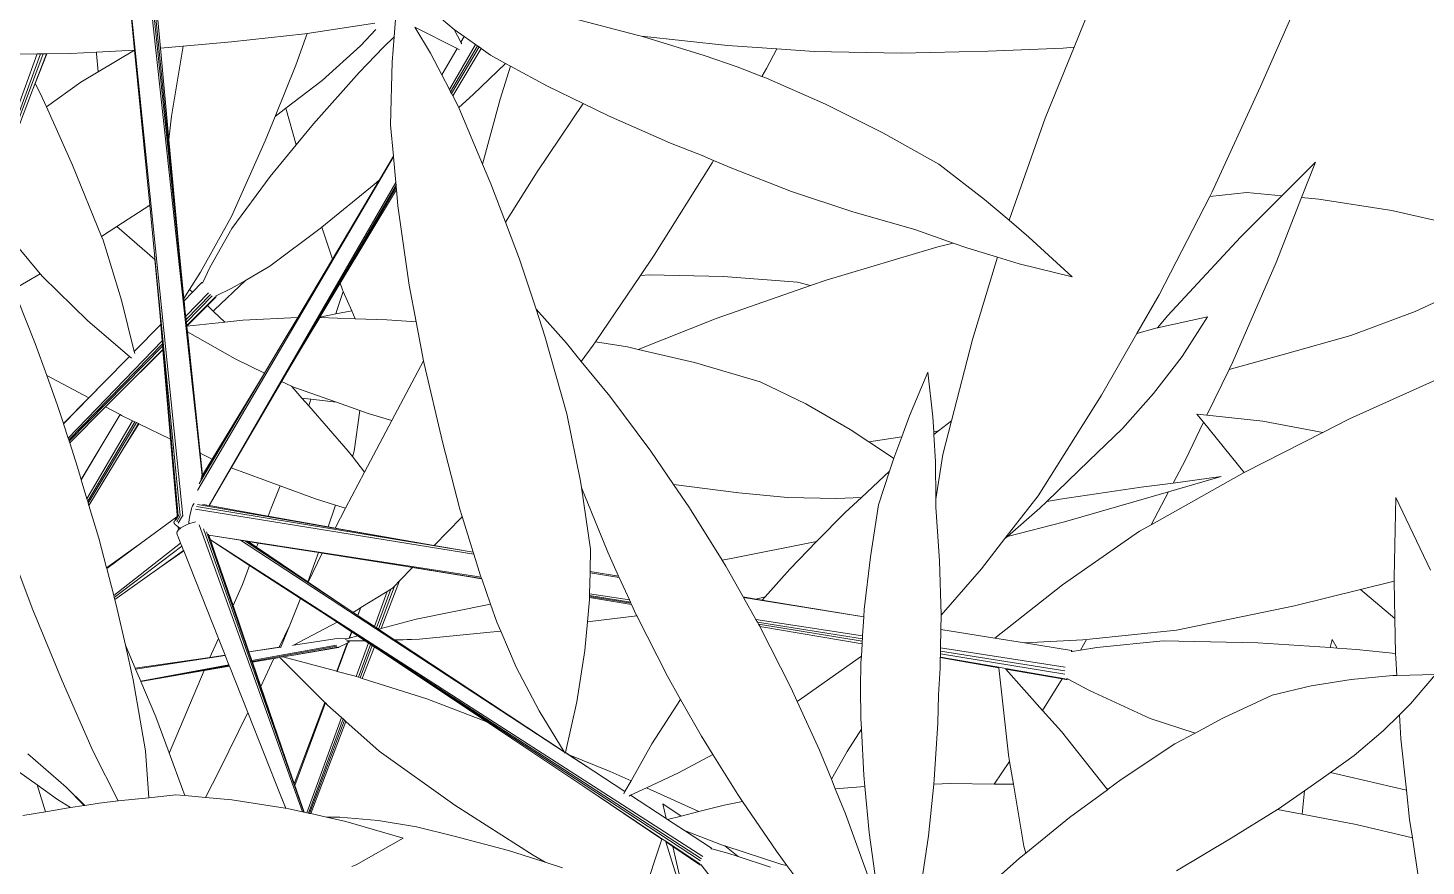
# Model space of a CAD drawing. Header units: millimetres. Extents: x 8 to 218431, y 13 to 56484.
# Drawn here: x 41507.2 to 41742.3, y 12185.1 to 12326.1 of the extents above; entities that cross this region are included whole.
import ezdxf

# ---------------------------------------------------------------- set-up
doc = ezdxf.new("R2010")
doc.units = ezdxf.units.MM
doc.header["$MEASUREMENT"] = 0
doc.layers.add('Edges', color=7, linetype='Continuous', lineweight=18)

# ---------------------------------------------------------------- blocks, each defined once
blk = doc.blocks.new('BAMBOOPLAN')
at = {"layer": 'Edges'}
for p, q in [((1.7163, 7.7215), (1.7002, 7.5281)), ((1.2511, 7.5668), (1.246, 7.4712)), ((1.7002, 7.5281), (1.673, 7.2507)), ((1.2219, 7.4604), (1.0538, 7.3949)), ((1.246, 7.4712), (1.2219, 7.4604)), ((1.246, 7.4712), (1.2361, 7.2869)), ((1.0538, 7.3949), (0.8579, 7.3219)), ((1.8847, 7.3993), (1.8346, 7.2965)), ((1.8847, 7.3993), (1.8808, 7.308)), ((2.2752, 7.3685), (2.0958, 7.3488)), ((2.0958, 7.3488), (1.9214, 7.318)), ((0.8579, 7.3219), (0.659, 7.2578)), ((1.8346, 7.2965), (1.7525, 7.2762)), ((1.8346, 7.2965), (1.773, 7.1699)), ((1.8808, 7.308), (1.8738, 7.14)), ((1.9214, 7.318), (1.8808, 7.308)), ((1.2361, 7.2869), (1.234, 7.0268)), ((1.7525, 7.2762), (1.6711, 7.238)), ((0.572, 7.2341), (0.4576, 7.2029)), ((0.572, 7.2341), (0.5638, 7.1814)), ((0.659, 7.2578), (0.572, 7.2341)), ((1.6711, 7.238), (1.6332, 6.9749)), ((1.673, 7.2507), (1.6711, 7.238)), ((2.348, 7.2529), (2.2283, 7.1381)), ((0.4576, 7.2029), (0.2543, 7.1565)), ((0.4116, 7.1623), (0.2543, 7.1565)), ((0.496, 7.1621), (0.4116, 7.1623)), ((0.5596, 7.1596), (0.496, 7.1621)), ((0.5638, 7.1814), (0.5596, 7.1596)), ((0.5714, 7.1592), (0.5596, 7.1596)), ((0.7256, 7.1468), (0.5714, 7.1592)), ((1.773, 7.1699), (1.6694, 6.9346)), ((0.2471, 7.1562), (0.0832, 7.1435)), ((0.2543, 7.1565), (0.2471, 7.1562)), ((0.8784, 7.1264), (0.7256, 7.1468)), ((1.0301, 7.0994), (0.8784, 7.1264)), ((1.8738, 7.14), (1.8531, 6.8803)), ((2.2283, 7.1381), (2.1006, 7.0332)), ((1.1619, 7.0548), (1.0301, 7.0994)), ((-1.0366, 7.0559), (-0.4112, 5.707)), ((-0.399, 5.8145), (-0.9848, 7.0548)), ((-0.5657, 6.1723), (-0.9779, 7.0547)), ((-0.6276, 6.3066), (-0.9726, 7.0546)), ((-0.1765, 7.0255), (-0.2138, 7.0391)), ((-0.1762, 7.0255), (-0.1765, 7.0255)), ((-0.1762, 7.0255), (-0.1513, 7.002)), ((-0.1482, 7.0172), (-0.1762, 7.0255)), ((1.234, 7.0268), (1.1619, 7.0548)), ((1.2924, 7.0041), (1.234, 7.0268)), ((2.1006, 7.0332), (1.9651, 6.9382)), ((2.3688, 7.0364), (2.1632, 6.8421)), ((-0.9393, 6.9956), (-0.8292, 6.7521)), ((-0.3069, 6.9618), (-0.3171, 7.0017)), ((-0.2118, 6.9528), (-0.2674, 6.9997)), ((-0.2674, 6.9997), (-0.1549, 6.9841)), ((-0.1482, 7.0172), (-0.1513, 7.002)), ((-0.1513, 7.002), (-0.1478, 6.9987)), ((-0.1162, 7.0079), (-0.1482, 7.0172)), ((-0.1401, 6.8849), (-0.1162, 7.0079)), ((-0.1357, 6.8807), (-0.1108, 7.0063)), ((-0.1322, 6.8774), (-0.1062, 7.0049)), ((-0.1003, 7.0032), (-0.1247, 6.8874)), ((-0.0998, 7.003), (-0.1247, 6.8874)), ((-0.1108, 7.0063), (-0.1162, 7.0079)), ((-0.1062, 7.0049), (-0.1108, 7.0063)), ((-0.1003, 7.0032), (-0.1062, 7.0049)), ((-0.0998, 7.003), (-0.1003, 7.0032)), ((-0.0734, 6.9953), (-0.0998, 7.003)), ((-0.0331, 6.9885), (-0.0734, 6.9953)), ((1.4214, 6.9476), (1.2924, 7.0041)), ((-0.9957, 6.9656), (-0.8867, 6.7278)), ((-0.3615, 6.9778), (-0.5073, 6.9012)), ((-0.3542, 6.964), (-0.3767, 6.9146)), ((-0.3069, 6.9618), (-0.3232, 6.9296)), ((-0.2916, 6.9021), (-0.3069, 6.9618)), ((-0.1549, 6.9841), (-0.1693, 6.9126)), ((-0.1549, 6.9841), (-0.1482, 6.9832)), ((-0.0331, 6.9885), (-0.0819, 6.8923)), ((-0.0199, 6.9863), (-0.0331, 6.9885)), ((-0.0199, 6.9863), (-0.0175, 6.9031)), ((0.0799, 6.9696), (-0.0199, 6.9863)), ((0.1752, 6.958), (0.0799, 6.9696)), ((0.1752, 6.958), (0.1235, 6.767)), ((0.2416, 6.95), (0.1752, 6.958)), ((1.6332, 6.9749), (1.6131, 6.87)), ((1.7608, 6.9627), (1.6553, 6.8989)), ((1.7608, 6.9627), (1.7337, 6.8532)), ((-0.3232, 6.9296), (-0.3587, 6.853)), ((-0.1693, 6.9126), (-0.2118, 6.9528)), ((0.4043, 6.9368), (0.2416, 6.95)), ((0.4859, 6.9335), (0.4043, 6.9368)), ((0.5142, 6.9241), (0.4551, 6.6689)), ((0.5155, 6.9311), (0.4859, 6.9335)), ((0.5155, 6.9311), (0.5142, 6.9241)), ((0.563, 6.9273), (0.5155, 6.9311)), ((0.7175, 6.9213), (0.563, 6.9273)), ((0.8726, 6.9236), (0.7175, 6.9213)), ((1.0271, 6.9322), (0.8726, 6.9236)), ((1.1246, 6.9311), (1.0271, 6.9322)), ((1.1246, 6.9311), (1.0929, 6.9105)), ((1.1599, 6.9307), (1.1246, 6.9311)), ((1.2366, 6.9337), (1.1599, 6.9307)), ((1.2914, 6.9358), (1.2366, 6.9337)), ((1.2366, 6.9337), (1.2444, 6.7269)), ((1.4214, 6.9476), (1.2914, 6.9358)), ((1.6694, 6.9346), (1.6553, 6.8989)), ((1.9651, 6.9382), (1.8507, 6.8601)), ((-0.5124, 6.8985), (-0.6729, 6.8228)), ((-0.5073, 6.9012), (-0.5124, 6.8985)), ((-0.5073, 6.9012), (-0.508, 6.8201)), ((-0.3767, 6.9146), (-0.4367, 6.806)), ((-0.2458, 6.7584), (-0.2916, 6.9021)), ((-0.1401, 6.8849), (-0.1693, 6.9126)), ((-0.0819, 6.8923), (-0.1048, 6.8515)), ((-0.0175, 6.9031), (-0.006, 6.7412)), ((1.0929, 6.9105), (0.8652, 6.7472)), ((1.6518, 6.8968), (1.6131, 6.87)), ((1.6553, 6.8989), (1.6518, 6.8968)), ((-0.1357, 6.8807), (-0.1401, 6.8849)), ((-0.1322, 6.8774), (-0.1357, 6.8807)), ((-0.1277, 6.8732), (-0.1322, 6.8774)), ((-0.1247, 6.8874), (-0.1277, 6.8732)), ((-0.1048, 6.8515), (-0.1277, 6.8732)), ((1.6131, 6.87), (1.581, 6.7015)), ((1.8507, 6.8601), (1.8365, 6.739)), ((1.8531, 6.8803), (1.8507, 6.8601)), ((-0.6729, 6.8228), (-0.7793, 6.7747)), ((-0.3587, 6.853), (-0.4219, 6.7009)), ((-0.1026, 6.8494), (-0.1048, 6.8515)), ((-0.006, 6.7412), (-0.1026, 6.8494)), ((1.7337, 6.8532), (1.6983, 6.7464)), ((2.1632, 6.8421), (2.1134, 6.7906)), ((-0.508, 6.8201), (-0.515, 6.6871)), ((-0.4367, 6.806), (-0.4968, 6.7145)), ((2.1134, 6.7906), (1.9669, 6.6389)), ((1.9684, 6.7691), (2.1134, 6.7906)), ((-0.7793, 6.7747), (-0.8292, 6.7521)), ((-0.7793, 6.7747), (-0.7506, 6.6069)), ((-0.215, 6.6898), (-0.2458, 6.7584)), ((0.1235, 6.767), (0.0912, 6.6275)), ((1.8365, 6.739), (1.9684, 6.7691)), ((-0.8867, 6.7278), (-0.9714, 6.6935)), ((-0.8866, 6.7277), (-0.952, 6.6502)), ((-0.8867, 6.7278), (-0.8866, 6.7277)), ((-0.8866, 6.7277), (-0.7305, 6.3875)), ((-0.8292, 6.7521), (-0.7383, 6.5512)), ((0.028, 6.7031), (-0.006, 6.7412)), ((0.8018, 6.7205), (0.6293, 6.6751)), ((0.8339, 6.7225), (0.6453, 6.5738)), ((0.8339, 6.7225), (0.8018, 6.7205)), ((0.8652, 6.7472), (0.8339, 6.7225)), ((1.2444, 6.7269), (1.2603, 6.5258)), ((1.6983, 6.7464), (1.6549, 6.6427)), ((1.8128, 6.7336), (1.8365, 6.739)), ((1.8128, 6.7336), (1.8343, 6.7202)), ((-0.9714, 6.6935), (-1.0295, 6.6699)), ((-0.9714, 6.6935), (-0.9698, 6.6896)), ((-0.9698, 6.6896), (-0.952, 6.6502)), ((-0.515, 6.6871), (-0.5183, 6.6239)), ((-0.5048, 6.7023), (-0.515, 6.6871)), ((-0.4968, 6.7145), (-0.5048, 6.7023)), ((-0.4968, 6.7145), (-0.4446, 6.6394)), ((-0.4219, 6.7009), (-0.4446, 6.6394)), ((-0.2144, 6.6885), (-0.3978, 5.7777)), ((-0.215, 6.6898), (-0.2284, 6.6248)), ((-0.2144, 6.6885), (-0.215, 6.6898)), ((-0.1891, 6.6321), (-0.2144, 6.6885)), ((0.0912, 6.6275), (0.028, 6.7031)), ((1.581, 6.7015), (1.5159, 6.4235)), ((1.8343, 6.7202), (1.8226, 6.6207)), ((1.8343, 6.7202), (1.9662, 6.6382)), ((2.3297, 6.7003), (2.4659, 6.5618)), ((2.3297, 6.7003), (2.3888, 6.5165)), ((-1.0295, 6.6699), (-1.083, 6.6506)), ((0.4551, 6.6689), (0.4398, 6.6124)), ((0.6293, 6.6751), (0.4598, 6.6208)), ((-1.1046, 6.6429), (-1.1498, 6.6266)), ((-1.1113, 6.2227), (-1.1046, 6.6429)), ((-1.106, 6.2177), (-1.0973, 6.6455)), ((-1.0973, 6.6455), (-1.1046, 6.6429)), ((-1.1022, 6.2141), (-1.0913, 6.6477)), ((-1.0913, 6.6477), (-1.0973, 6.6455)), ((-1.0834, 6.6505), (-1.0913, 6.6477)), ((-1.0834, 6.6505), (-1.0865, 6.5566)), ((-1.083, 6.6506), (-1.0858, 6.5743)), ((-1.083, 6.6506), (-1.0834, 6.6505)), ((-0.952, 6.6502), (-0.9835, 6.6129)), ((-0.5183, 6.6239), (-0.5357, 6.4253)), ((-0.4446, 6.6394), (-0.4788, 6.5467)), ((-0.3599, 5.7511), (-0.1891, 6.6321)), ((-0.2984, 6.0601), (-0.1862, 6.6258)), ((-0.2763, 6.1688), (-0.1842, 6.6214)), ((-0.2284, 6.6248), (-0.273, 6.4078)), ((-0.2284, 6.6248), (-0.2368, 6.6098)), ((-0.1862, 6.6258), (-0.1891, 6.6321)), ((-0.1842, 6.6214), (-0.1862, 6.6258)), ((-0.1819, 6.6162), (-0.1842, 6.6214)), ((0.1524, 6.5542), (0.0912, 6.6275)), ((0.4598, 6.6208), (0.4398, 6.6124)), ((1.6549, 6.6427), (1.6036, 6.5423)), ((1.9662, 6.6382), (1.7956, 6.4463)), ((1.8226, 6.6207), (1.813, 6.5584)), ((1.9669, 6.6389), (1.9662, 6.6382)), ((-0.9835, 6.6129), (-1.0423, 6.5297)), ((-0.7506, 6.6069), (-0.7383, 6.5512)), ((-0.2368, 6.6098), (-0.3216, 6.472)), ((-0.1819, 6.6162), (-0.2361, 6.3592)), ((-0.1657, 6.5801), (-0.1819, 6.6162)), ((0.4398, 6.6124), (0.3894, 6.4263)), ((1.1689, 6.6178), (1.1611, 6.5042)), ((1.1689, 6.6178), (1.2148, 6.5205)), ((1.9166, 6.6106), (1.8093, 6.5348)), ((1.9166, 6.6106), (1.813, 6.5584)), ((-1.0865, 6.5566), (-1.0964, 6.2496)), ((-1.0858, 6.5743), (-1.0865, 6.5566)), ((-1.0858, 6.5743), (-1.0668, 6.5558)), ((-1.0668, 6.5558), (-1.0423, 6.5297)), ((-0.0781, 6.4091), (-0.1657, 6.5801)), ((0.229, 6.4538), (0.1524, 6.5542)), ((0.6453, 6.5738), (0.4925, 6.4426)), ((1.813, 6.5584), (1.7433, 6.5234)), ((-1.0423, 6.5297), (-0.9369, 6.4173)), ((-0.7383, 6.5512), (-0.6276, 6.3066)), ((-0.4788, 6.5467), (-0.5253, 6.3985)), ((1.2148, 6.5205), (1.2285, 6.4872)), ((1.2603, 6.5258), (1.2387, 6.4926)), ((1.2603, 6.5258), (1.267, 6.4423)), ((1.6036, 6.5423), (1.5401, 6.4173)), ((1.7433, 6.5234), (1.569, 6.4328)), ((1.5967, 6.3849), (1.8093, 6.5348)), ((1.8093, 6.5348), (1.7956, 6.4463)), ((1.1611, 6.5042), (1.1598, 6.4508)), ((1.2387, 6.4926), (1.2285, 6.4872)), ((1.2285, 6.4872), (1.2311, 6.4809)), ((1.2387, 6.4926), (1.2311, 6.4809)), ((2.3917, 6.5088), (2.3218, 6.4634)), ((2.3888, 6.5165), (2.3917, 6.5088)), ((2.3917, 6.5088), (2.4229, 6.4243)), ((-0.3222, 6.4711), (-0.4095, 6.3426)), ((-0.3216, 6.472), (-0.3222, 6.4711)), ((-0.3216, 6.472), (-0.273, 6.4078)), ((0.229, 6.4538), (0.325, 6.4001)), ((0.2702, 6.3998), (0.229, 6.4538)), ((0.6305, 6.4566), (0.4925, 6.4426)), ((0.7955, 6.4647), (0.6305, 6.4566)), ((0.9161, 6.4501), (0.7955, 6.4647)), ((1.2311, 6.4809), (1.256, 6.4203)), ((2.3218, 6.4634), (2.1848, 6.3744)), ((2.3218, 6.4634), (2.4229, 6.4243)), ((-0.5357, 6.4253), (-0.5622, 6.2751)), ((0.3894, 6.4263), (0.3868, 6.4164)), ((0.4661, 6.4399), (0.3894, 6.4263)), ((0.4925, 6.4426), (0.4661, 6.4399)), ((1.0369, 6.427), (0.9161, 6.4501)), ((1.0891, 6.4134), (1.0369, 6.427)), ((1.1598, 6.4508), (1.0891, 6.4134)), ((1.1598, 6.4508), (1.1585, 6.3953)), ((1.256, 6.4203), (1.2859, 6.3357)), ((1.267, 6.4423), (1.2859, 6.3357)), ((1.5159, 6.4235), (1.4742, 6.3002)), ((1.569, 6.4328), (1.5401, 6.4173)), ((1.7743, 6.4223), (1.6411, 6.24)), ((1.7956, 6.4463), (1.7743, 6.4223)), ((2.4229, 6.4243), (2.4521, 6.3452)), ((-0.9369, 6.4173), (-0.8152, 6.2783)), ((-0.7305, 6.3875), (-0.7881, 6.3132)), ((-0.7305, 6.3875), (-0.6812, 6.28)), ((-0.5253, 6.3985), (-0.5446, 6.2927)), ((-0.273, 6.4078), (-0.3057, 6.2484)), ((-0.0336, 6.3311), (-0.0781, 6.4091)), ((0.3809, 6.2404), (0.2702, 6.3998)), ((0.325, 6.4001), (0.3726, 6.3707)), ((0.3868, 6.4164), (0.3726, 6.3707)), ((1.1577, 6.3956), (1.0891, 6.4134)), ((1.1585, 6.3953), (1.1577, 6.3956)), ((1.1585, 6.3953), (1.1584, 6.3909)), ((1.1584, 6.3909), (1.1589, 6.3629)), ((1.5295, 6.3964), (1.4782, 6.3071)), ((1.5967, 6.3849), (1.4782, 6.3071)), ((1.5401, 6.4173), (1.5295, 6.3964)), ((-0.2361, 6.3592), (-0.2557, 6.2663)), ((-0.2361, 6.3592), (-0.2276, 6.3479)), ((0.3726, 6.3707), (0.4648, 6.3138)), ((1.1589, 6.3629), (1.1157, 6.2813)), ((1.1589, 6.3629), (1.1607, 6.2782)), ((2.1848, 6.3744), (1.9354, 6.2268)), ((-0.4095, 6.3426), (-0.454, 6.2914)), ((-0.2276, 6.3479), (-0.2227, 6.3426)), ((-0.2227, 6.3426), (-0.2224, 6.2971)), ((-0.2227, 6.3426), (-0.1886, 6.3056)), ((-0.0336, 6.3311), (-0.1018, 6.3126)), ((0.0138, 6.2481), (-0.0336, 6.3311)), ((1.2859, 6.3357), (1.2923, 6.3175)), ((1.2923, 6.3175), (1.3432, 6.1984)), ((2.2967, 6.327), (2.299, 6.3075)), ((2.2967, 6.327), (2.3149, 6.3119)), ((2.3597, 6.3241), (2.3149, 6.3119)), ((2.4521, 6.3452), (2.3597, 6.3241)), ((2.4521, 6.3452), (2.456, 6.3347)), ((2.456, 6.3347), (2.4721, 6.2963)), ((2.5589, 6.3287), (2.4721, 6.2963)), ((2.5589, 6.3287), (2.5249, 6.2425)), ((-0.7881, 6.3132), (-0.8152, 6.2783)), ((-0.7881, 6.3132), (-0.6757, 6.2678)), ((-0.5794, 6.2022), (-0.6276, 6.3066)), ((-0.5446, 6.2927), (-0.5493, 6.2529)), ((-0.454, 6.2914), (-0.5011, 6.1999)), ((-0.454, 6.2914), (-0.4801, 6.2615)), ((-0.1745, 6.2903), (-0.256, 6.2653)), ((-0.222, 6.286), (-0.2557, 6.2663)), ((-0.2224, 6.2971), (-0.222, 6.286)), ((-0.1886, 6.3056), (-0.222, 6.286)), ((-0.1886, 6.3056), (-0.1745, 6.2903)), ((-0.1018, 6.3126), (-0.1745, 6.2903)), ((0.4648, 6.3138), (0.6011, 6.2213)), ((1.4742, 6.3002), (1.4446, 6.2128)), ((1.4782, 6.3071), (1.4742, 6.3002)), ((2.299, 6.3075), (2.1303, 6.2616)), ((2.3149, 6.3119), (2.299, 6.3075)), ((2.4629, 6.2929), (2.3716, 6.2517)), ((2.4721, 6.2963), (2.4629, 6.2929)), ((-0.8152, 6.2783), (-0.8088, 6.271)), ((-0.8088, 6.271), (-0.7196, 6.1491)), ((-0.6757, 6.2678), (-0.6812, 6.28)), ((-0.6812, 6.28), (-0.4177, 5.7055)), ((-0.6233, 6.1512), (-0.6757, 6.2678)), ((-0.5622, 6.2751), (-0.5737, 6.2265)), ((-0.5511, 6.2522), (-0.5649, 6.223)), ((-0.5493, 6.2529), (-0.5511, 6.2522)), ((-0.5493, 6.2529), (-0.5495, 6.2511)), ((-0.4801, 6.2615), (-0.508, 6.2332)), ((-0.256, 6.2653), (-0.2763, 6.1688)), ((-0.2557, 6.2663), (-0.256, 6.2653)), ((1.0605, 6.2591), (0.9479, 6.223)), ((1.1157, 6.2813), (1.0605, 6.2591)), ((1.1157, 6.2813), (1.0907, 6.2341)), ((1.1607, 6.2782), (1.1827, 6.1533)), ((2.1303, 6.2616), (1.914, 6.1917)), ((2.3716, 6.2517), (2.2852, 6.2055)), ((-1.0831, 6.2406), (-0.9257, 6.1455)), ((-0.5737, 6.2265), (-0.5794, 6.2022)), ((-0.5649, 6.223), (-0.5771, 6.1972)), ((-0.5737, 6.2265), (-0.5649, 6.223)), ((-0.5613, 6.1629), (-0.5282, 6.2341)), ((-0.5581, 6.1561), (-0.5225, 6.2319)), ((-0.5554, 6.1503), (-0.5173, 6.2303)), ((-0.5097, 6.2294), (-0.5518, 6.1426)), ((-0.5078, 6.2302), (-0.5205, 6.2042)), ((-0.508, 6.2332), (-0.5094, 6.2318)), ((-0.5074, 6.2317), (-0.508, 6.2332)), ((-0.5078, 6.2302), (-0.5074, 6.2317)), ((-0.3057, 6.2484), (-0.4288, 6.199)), ((-0.3057, 6.2484), (-0.3205, 6.1765)), ((0.0138, 6.2481), (-0.0111, 6.0878)), ((0.0173, 6.2419), (0.0138, 6.2481)), ((0.1202, 6.0789), (0.0173, 6.2419)), ((0.4647, 6.098), (0.3809, 6.2404)), ((0.6011, 6.2213), (0.679, 6.1633)), ((0.9479, 6.223), (0.8334, 6.1953)), ((1.0907, 6.2341), (1.0488, 6.1456)), ((1.6411, 6.24), (1.529, 6.0662)), ((1.9354, 6.2268), (1.7386, 6.1345)), ((2.5249, 6.2425), (2.5086, 6.2092)), ((-0.5771, 6.1972), (-0.5794, 6.2022)), ((-0.5657, 6.1723), (-0.5771, 6.1972)), ((-0.5205, 6.2042), (-0.5512, 6.1415)), ((-0.5205, 6.2042), (-0.5032, 6.1963)), ((-0.5011, 6.1999), (-0.5032, 6.1963)), ((-0.5032, 6.1963), (-0.4683, 6.1805)), ((-0.4288, 6.199), (-0.4683, 6.1805)), ((0.8334, 6.1953), (0.679, 6.1633)), ((1.3432, 6.1984), (1.3892, 6.0772)), ((1.4446, 6.2128), (1.3895, 6.0764)), ((1.914, 6.1917), (1.7683, 6.1249)), ((2.2852, 6.2055), (2.2039, 6.1541)), ((2.5086, 6.2092), (2.4845, 6.16)), ((2.5086, 6.2092), (2.5312, 6.1553)), ((-0.4219, 5.7037), (-0.6233, 6.1512)), ((-0.6115, 6.1247), (-0.6233, 6.1512)), ((-0.5613, 6.1629), (-0.5657, 6.1723)), ((-0.5581, 6.1561), (-0.5613, 6.1629)), ((-0.5554, 6.1503), (-0.5581, 6.1561)), ((-0.5518, 6.1426), (-0.5554, 6.1503)), ((-0.4683, 6.1805), (-0.5512, 6.1415)), ((-0.3205, 6.1765), (-0.3987, 5.7963)), ((-0.3377, 6.0957), (-0.3205, 6.1765)), ((-0.2923, 6.0901), (-0.2763, 6.1688)), ((0.679, 6.1633), (0.7335, 6.1228)), ((1.1827, 6.1533), (1.2102, 6.0291)), ((2.2039, 6.1541), (2.11, 6.0629)), ((2.4845, 6.16), (2.4379, 6.0814)), ((2.5312, 6.1553), (2.5839, 6.0431)), ((-0.9257, 6.1455), (-0.9747, 6.088)), ((-0.9257, 6.1455), (-0.917, 6.1403)), ((-0.917, 6.1403), (-0.7799, 6.0762)), ((-0.7196, 6.1491), (-0.6505, 6.0423)), ((-0.6115, 6.1247), (-0.6505, 6.0423)), ((-0.5956, 6.089), (-0.6115, 6.1247)), ((-0.5513, 6.1415), (-0.5518, 6.1426)), ((-0.5512, 6.1415), (-0.5513, 6.1415)), ((-0.5454, 6.1289), (-0.5513, 6.1415)), ((-0.416, 6.1053), (-0.5454, 6.1289)), ((-0.4212, 5.8629), (-0.5454, 6.1289)), ((0.7335, 6.1228), (0.8487, 6.0293)), ((1.045, 6.1434), (0.8714, 6.0419)), ((1.0488, 6.1456), (1.0092, 6.0617)), ((1.0488, 6.1456), (1.045, 6.1434)), ((1.731, 6.1309), (1.6001, 6.0785)), ((1.7386, 6.1345), (1.731, 6.1309)), ((1.7386, 6.1345), (1.7331, 6.1061)), ((1.7683, 6.1249), (1.7331, 6.1061)), ((-0.7328, 5.7937), (-0.5956, 6.089)), ((-0.7301, 5.7901), (-0.5927, 6.0824)), ((-0.5927, 6.0824), (-0.5956, 6.089)), ((-0.5903, 6.0769), (-0.5927, 6.0824)), ((-0.3377, 6.0957), (-0.416, 6.1053)), ((-0.3426, 6.0729), (-0.3377, 6.0957)), ((-0.2984, 6.0601), (-0.2923, 6.0901)), ((-0.2664, 6.0869), (-0.2923, 6.0901)), ((-0.2654, 6.0869), (-0.2664, 6.0869)), ((-0.2654, 6.0869), (-0.2332, 6.0684)), ((-0.1517, 6.0859), (-0.2654, 6.0869)), ((-0.1517, 6.0859), (-0.2124, 6.0724)), ((-0.092, 6.0854), (-0.1517, 6.0859)), ((-0.092, 6.0854), (-0.0725, 5.9884)), ((-0.0709, 6.0852), (-0.092, 6.0854)), ((-0.0111, 6.0878), (-0.0709, 6.0852)), ((-0.0111, 6.0878), (-0.0327, 5.9489)), ((0.4717, 6.0844), (0.4647, 6.098)), ((0.4717, 6.0844), (0.4736, 6.082)), ((0.541, 5.9514), (0.4717, 6.0844)), ((1.7128, 6.0981), (1.6001, 6.0785)), ((1.7128, 6.0981), (1.7151, 6.0964)), ((1.7151, 6.0964), (1.7132, 6.0954)), ((1.7331, 6.1061), (1.7151, 6.0964)), ((-0.956, 6.0685), (-0.8819, 5.9828)), ((-0.7799, 6.0762), (-0.6575, 6.0275)), ((-0.7281, 5.7874), (-0.5903, 6.0769)), ((-0.5871, 6.0698), (-0.6545, 5.9307)), ((-0.5868, 6.069), (-0.6545, 5.9307)), ((-0.5871, 6.0698), (-0.5903, 6.0769)), ((-0.5868, 6.069), (-0.5871, 6.0698)), ((-0.4993, 5.8721), (-0.5868, 6.069)), ((-0.3994, 5.8064), (-0.3426, 6.0729)), ((-0.3892, 5.8592), (-0.3426, 6.0729)), ((-0.3393, 5.854), (-0.2984, 6.0601)), ((-0.2262, 6.0693), (-0.2332, 6.0684)), ((-0.2332, 6.0684), (-0.2113, 6.0558)), ((-0.2124, 6.0724), (-0.2262, 6.0693)), ((-0.2124, 6.0724), (-0.2113, 6.0558)), ((-0.2113, 6.0558), (-0.0861, 5.9838)), ((0.2126, 5.9393), (0.1202, 6.0789)), ((0.4736, 6.082), (0.5824, 5.9576)), ((1.0092, 6.0617), (0.975, 5.98)), ((1.3892, 6.0772), (1.3895, 6.0764)), ((1.3895, 6.0764), (1.4, 6.0437)), ((1.529, 6.0662), (1.4, 6.0437)), ((1.4137, 6.0012), (1.712, 6.0553)), ((1.6001, 6.0785), (1.529, 6.0662)), ((2.11, 6.0629), (2.0588, 6.0072)), ((2.4379, 6.0814), (2.3971, 6.0239)), ((-0.6575, 6.0275), (-0.6956, 5.947)), ((-0.6575, 6.0275), (-0.6519, 6.0252)), ((-0.6505, 6.0423), (-0.6481, 6.0387)), ((0.8714, 6.0419), (0.8487, 6.0293)), ((0.8487, 6.0293), (0.8619, 6.0185)), ((0.8619, 6.0185), (0.9254, 5.9623)), ((1.2102, 6.0291), (1.215, 6.0116)), ((1.4, 6.0437), (1.4137, 6.0012)), ((1.416, 5.9939), (1.714, 6.0467)), ((1.418, 5.9878), (1.7164, 6.0391)), ((1.7212, 6.0291), (1.577, 6.0054)), ((1.7147, 6.0261), (1.579, 6.0043)), ((1.7147, 6.0261), (1.6946, 5.9393)), ((1.7234, 6.0275), (1.7147, 6.0261)), ((1.7234, 6.0275), (1.7252, 6.0282)), ((1.7266, 6.0304), (1.7241, 6.0308)), ((1.7252, 6.0282), (1.7266, 6.0304)), ((1.7856, 6.0209), (1.7266, 6.0304)), ((1.9452, 6.0051), (1.7856, 6.0209)), ((2.3971, 6.0239), (2.3851, 6.0069)), ((2.4078, 6.0246), (2.3971, 6.0239)), ((2.5839, 6.0431), (2.4078, 6.0246)), ((2.5839, 6.0431), (2.6141, 5.9788)), ((-0.8819, 5.9828), (-0.8305, 5.9193)), ((-0.0861, 5.9838), (-0.0726, 5.975)), ((-0.0725, 5.9884), (-0.0726, 5.975)), ((1.215, 6.0115), (0.9266, 5.9613)), ((1.215, 6.0116), (0.9708, 5.9701)), ((1.215, 6.0116), (1.215, 6.0115)), ((1.215, 6.0115), (1.2272, 5.9674)), ((1.4137, 6.0012), (1.416, 5.9939)), ((1.416, 5.9939), (1.418, 5.9878)), ((1.418, 5.9878), (1.4206, 5.9797)), ((1.5612, 6.0028), (1.4206, 5.9797)), ((1.5618, 6.0016), (1.4208, 5.979)), ((1.577, 6.0054), (1.5612, 6.0028)), ((1.5618, 6.0016), (1.5612, 6.0028)), ((1.6518, 5.8113), (1.5618, 6.0016)), ((1.579, 6.0043), (1.577, 6.0054)), ((1.6946, 5.9393), (1.579, 6.0043)), ((2.0588, 6.0072), (1.9452, 6.0051)), ((2.0588, 6.0072), (2.0214, 5.9667)), ((2.3851, 6.0069), (2.3523, 5.9619)), ((-0.0726, 5.975), (-0.0327, 5.9489)), ((-0.0327, 5.9489), (-0.0477, 5.8526)), ((0.5575, 5.8999), (0.541, 5.9514)), ((0.5824, 5.9576), (0.6262, 5.9115)), ((0.9556, 5.9675), (0.9254, 5.9623)), ((0.9254, 5.9623), (0.9266, 5.9613)), ((0.9266, 5.9613), (0.9719, 5.9211)), ((0.975, 5.98), (0.9556, 5.9675)), ((0.9708, 5.9701), (0.9556, 5.9675)), ((0.975, 5.98), (0.9708, 5.9701)), ((0.9719, 5.9211), (1.2272, 5.9674)), ((0.9774, 5.9162), (1.2291, 5.9608)), ((0.9815, 5.9127), (1.2305, 5.9555)), ((1.2324, 5.9487), (0.9864, 5.9082)), ((1.2272, 5.9674), (1.2291, 5.9608)), ((1.2291, 5.9608), (1.2305, 5.9555)), ((1.2305, 5.9555), (1.2324, 5.9487)), ((1.2324, 5.9487), (1.2402, 5.9204)), ((1.4206, 5.9797), (1.4208, 5.979)), ((1.4208, 5.979), (1.4286, 5.955)), ((1.4286, 5.955), (1.4457, 5.8931)), ((2.0214, 5.9667), (1.9275, 5.8439)), ((2.3523, 5.9619), (2.307, 5.8998)), ((2.3523, 5.9619), (2.3659, 5.9069)), ((2.6141, 5.9788), (2.6347, 5.9394)), ((-0.8305, 5.9193), (-0.7175, 5.9013)), ((-0.8305, 5.9193), (-0.7825, 5.8601)), ((-0.6956, 5.947), (-0.7545, 5.8227)), ((-0.6956, 5.947), (-0.7175, 5.9013)), ((-0.6545, 5.9307), (-0.6723, 5.8941)), ((0.2229, 5.9223), (0.1826, 5.8368)), ((0.2237, 5.9244), (0.2126, 5.9393)), ((0.2237, 5.9244), (0.2229, 5.9223)), ((0.2769, 5.8522), (0.2237, 5.9244)), ((0.9719, 5.9211), (0.9774, 5.9162)), ((0.9774, 5.9162), (0.9815, 5.9127)), ((1.2402, 5.9204), (1.1375, 5.777)), ((1.2402, 5.9204), (1.2444, 5.9055)), ((1.7536, 5.9062), (1.6946, 5.9393)), ((2.4965, 5.9257), (2.3659, 5.9069)), ((2.6347, 5.9394), (2.4965, 5.9257)), ((2.6347, 5.9394), (2.7046, 5.8056)), ((-0.7175, 5.9013), (-0.7549, 5.8232)), ((-0.6723, 5.8941), (-0.7256, 5.7841)), ((-0.6723, 5.8941), (-0.6334, 5.8879)), ((-0.6334, 5.8879), (-0.6494, 5.8107)), ((-0.6426, 5.6706), (-0.6001, 5.8838)), ((-0.6389, 5.6656), (-0.5946, 5.8832)), ((-0.6362, 5.6618), (-0.5901, 5.8827)), ((-0.6334, 5.8879), (-0.6292, 5.8872)), ((-0.6292, 5.8872), (-0.6001, 5.8838)), ((-0.5842, 5.882), (-0.6012, 5.8035)), ((-0.5838, 5.8819), (-0.6012, 5.8035)), ((-0.6001, 5.8838), (-0.5946, 5.8832)), ((-0.5946, 5.8832), (-0.5901, 5.8827)), ((-0.5901, 5.8827), (-0.5842, 5.882)), ((-0.5842, 5.882), (-0.5838, 5.8819)), ((-0.5838, 5.8819), (-0.4993, 5.8721)), ((0.6262, 5.9115), (0.5575, 5.8999)), ((0.5584, 5.8972), (0.5575, 5.8999)), ((0.6282, 5.9093), (0.5584, 5.8972)), ((0.5739, 5.8489), (0.5584, 5.8972)), ((0.6262, 5.9115), (0.6282, 5.9093)), ((0.6282, 5.9093), (0.6693, 5.8662)), ((0.9815, 5.9127), (0.9858, 5.9088)), ((0.9858, 5.9088), (0.9864, 5.9082)), ((0.9864, 5.9082), (1.1049, 5.7939)), ((1.2444, 5.9055), (1.2636, 5.8458)), ((1.4457, 5.8931), (1.4664, 5.8281)), ((1.9015, 5.8116), (1.7536, 5.9062)), ((2.3058, 5.8983), (2.2232, 5.7971)), ((2.3659, 5.9069), (2.3058, 5.8983)), ((2.307, 5.8998), (2.3058, 5.8983)), ((-0.7825, 5.8601), (-0.7549, 5.8232)), ((-0.425, 5.7048), (-0.4993, 5.8721)), ((-0.4212, 5.8629), (-0.3892, 5.8592)), ((-0.3988, 5.8151), (-0.4212, 5.8629)), ((-0.3988, 5.8151), (-0.3892, 5.8592)), ((0.2795, 5.8486), (-0.3876, 5.7325)), ((0.2669, 5.8505), (-0.3874, 5.7393)), ((-0.3597, 5.7511), (-0.3393, 5.854)), ((-0.3393, 5.854), (-0.2139, 5.8515)), ((-0.2139, 5.8515), (-0.2167, 5.7942)), ((-0.2139, 5.8515), (-0.1233, 5.8497)), ((-0.1233, 5.8497), (-0.0729, 5.8516)), ((-0.0729, 5.8516), (-0.073, 5.7963)), ((-0.0729, 5.8516), (-0.0477, 5.8526)), ((-0.0477, 5.8526), (-0.0561, 5.7989)), ((0.1826, 5.8368), (0.2669, 5.8505)), ((0.2769, 5.8522), (0.2669, 5.8505)), ((0.2795, 5.8486), (0.2769, 5.8522)), ((0.3121, 5.8045), (0.2795, 5.8486)), ((0.5739, 5.8489), (0.6693, 5.8662)), ((0.5751, 5.845), (0.5739, 5.8489)), ((0.5751, 5.845), (0.673, 5.8623)), ((0.5758, 5.8429), (0.6752, 5.86)), ((0.6776, 5.8574), (0.5764, 5.8408)), ((0.6693, 5.8662), (0.673, 5.8623)), ((0.673, 5.8623), (0.6752, 5.86)), ((0.6752, 5.86), (0.6776, 5.8574)), ((0.6776, 5.8574), (0.6964, 5.8377)), ((-0.7549, 5.8232), (-0.7545, 5.8227)), ((-0.7545, 5.8227), (-0.7328, 5.7937)), ((-0.3996, 5.8117), (-0.399, 5.8145)), ((-0.399, 5.8145), (-0.3988, 5.8151)), ((-0.3866, 5.7443), (0.1276, 5.8278)), ((-0.0561, 5.7989), (0.1276, 5.8278)), ((0.1276, 5.8278), (0.1826, 5.8368)), ((0.5758, 5.8429), (0.5751, 5.845)), ((0.5764, 5.8408), (0.5758, 5.8429)), ((0.578, 5.8358), (0.5764, 5.8408)), ((0.5909, 5.7838), (0.578, 5.8358)), ((0.6984, 5.8358), (0.5909, 5.7838)), ((0.6964, 5.8377), (0.6984, 5.8358)), ((0.6984, 5.8358), (0.8156, 5.7228)), ((1.2636, 5.8458), (1.2875, 5.7794)), ((1.4664, 5.8281), (1.5025, 5.6969)), ((1.9275, 5.8439), (1.906, 5.8128)), ((-0.7328, 5.7937), (-0.7301, 5.7901)), ((-0.7301, 5.7901), (-0.7281, 5.7874)), ((-0.7281, 5.7874), (-0.7256, 5.7841)), ((-0.7256, 5.7841), (-0.6889, 5.735)), ((-0.6494, 5.8107), (-0.6707, 5.7098)), ((-0.6494, 5.8107), (-0.6704, 5.7093)), ((-0.6012, 5.8035), (-0.6328, 5.6571)), ((-0.3997, 5.8047), (-0.3994, 5.8064)), ((-0.3989, 5.7951), (-0.3995, 5.7925)), ((-0.3987, 5.7963), (-0.3989, 5.7951)), ((-0.3372, 5.6836), (0.3142, 5.8018)), ((-0.2173, 5.7735), (-0.073, 5.7963)), ((-0.2167, 5.7942), (-0.2173, 5.7735)), ((-0.073, 5.7963), (-0.0561, 5.7989)), ((0.1329, 5.7667), (0.3163, 5.7992)), ((0.1511, 5.7699), (0.2788, 5.7918)), ((0.2788, 5.7918), (0.3169, 5.7984)), ((0.3171, 5.7981), (0.2788, 5.7918)), ((0.3142, 5.8018), (0.3121, 5.8045)), ((0.3163, 5.7992), (0.3142, 5.8018)), ((0.3169, 5.7984), (0.3163, 5.7992)), ((0.3171, 5.7981), (0.3169, 5.7984)), ((0.3568, 5.7478), (0.3171, 5.7981)), ((0.6076, 5.7164), (0.5909, 5.7838)), ((1.1049, 5.7939), (1.1301, 5.7674)), ((1.6596, 5.797), (1.6426, 5.7341)), ((1.6596, 5.797), (1.6518, 5.8113)), ((1.6861, 5.7485), (1.6596, 5.797)), ((1.904, 5.8099), (1.8396, 5.7167)), ((1.906, 5.8128), (1.9015, 5.8116)), ((1.904, 5.8099), (1.9015, 5.8116)), ((1.906, 5.8128), (1.904, 5.8099)), ((2.2232, 5.7971), (2.1243, 5.6797)), ((-0.3978, 5.7777), (-0.398, 5.7764)), ((-0.3755, 5.7486), (-0.3693, 5.7496)), ((-0.3693, 5.7496), (-0.3661, 5.7501)), ((-0.3661, 5.7501), (-0.3658, 5.7502)), ((-0.3658, 5.7502), (-0.3652, 5.7503)), ((-0.3652, 5.7503), (-0.3599, 5.7511)), ((-0.3599, 5.7511), (-0.3597, 5.7511)), ((-0.3597, 5.7511), (-0.355, 5.7518)), ((-0.355, 5.7518), (-0.2173, 5.7735)), ((-0.0655, 5.7316), (0.1329, 5.7667)), ((0.1511, 5.7699), (0.132, 5.7293)), ((0.1329, 5.7667), (0.1511, 5.7699)), ((0.2001, 5.6555), (0.3568, 5.7478)), ((0.3851, 5.712), (0.3568, 5.7478)), ((1.1375, 5.777), (1.1301, 5.7674)), ((1.1301, 5.7674), (1.219, 5.6741)), ((1.2975, 5.7546), (1.2831, 5.6923)), ((1.2875, 5.7794), (1.2975, 5.7546)), ((1.2975, 5.7546), (1.3393, 5.6515)), ((1.6861, 5.7485), (1.6426, 5.7341)), ((1.7583, 5.616), (1.6861, 5.7485)), ((-0.6889, 5.735), (-0.6707, 5.7098)), ((-0.397, 5.7377), (-0.3972, 5.7309)), ((-0.3972, 5.7309), (-0.3968, 5.7227)), ((-0.3961, 5.7427), (-0.397, 5.7377)), ((-0.3968, 5.7227), (-0.3958, 5.7137)), ((-0.3953, 5.7443), (-0.3961, 5.7427)), ((-0.3958, 5.7137), (-0.3947, 5.7075)), ((-0.2192, 5.7044), (-0.0744, 5.73)), ((-0.0744, 5.73), (-0.0761, 5.6555)), ((-0.0655, 5.7316), (-0.0746, 5.6551)), ((-0.0744, 5.73), (-0.0655, 5.7316)), ((0.1217, 5.6031), (0.1245, 5.7135)), ((0.1245, 5.7135), (0.1217, 5.7075)), ((0.132, 5.7293), (0.1245, 5.7135)), ((0.132, 5.7293), (0.128, 5.6065)), ((0.6295, 5.5935), (0.6076, 5.7164)), ((0.8156, 5.7228), (0.8637, 5.6801)), ((1.6426, 5.7341), (1.5425, 5.7009)), ((1.8396, 5.7167), (1.768, 5.6018)), ((-0.6707, 5.7098), (-0.6704, 5.7093)), ((-0.6704, 5.7093), (-0.6426, 5.6706)), ((-0.4239, 5.7004), (-0.4857, 5.611)), ((-0.4268, 5.6869), (-0.427, 5.6855)), ((-0.427, 5.6855), (-0.4255, 5.6837)), ((-0.4253, 5.694), (-0.4268, 5.6869)), ((-0.4256, 5.6926), (-0.4236, 5.7017)), ((-0.4255, 5.6837), (-0.4222, 5.6818)), ((-0.4253, 5.694), (-0.4239, 5.7004)), ((-0.4236, 5.7017), (-0.425, 5.7048)), ((-0.424, 5.6908), (-0.4211, 5.7045)), ((-0.4239, 5.7004), (-0.4236, 5.7017)), ((-0.4236, 5.7017), (-0.4232, 5.7035)), ((-0.4236, 5.7017), (-0.4236, 5.7017)), ((-0.4222, 5.6818), (-0.4175, 5.6798)), ((-0.4218, 5.7035), (-0.4219, 5.7037)), ((-0.4211, 5.7045), (-0.421, 5.7047)), ((-0.4174, 5.7051), (-0.4207, 5.6889)), ((-0.4177, 5.7055), (-0.4175, 5.705)), ((-0.4175, 5.6798), (-0.4134, 5.6784)), ((-0.4173, 5.7056), (-0.4174, 5.7051)), ((-0.412, 5.7072), (-0.416, 5.6869)), ((-0.4119, 5.7074), (-0.412, 5.7072)), ((-0.4112, 5.707), (-0.411, 5.7066)), ((-0.4014, 5.6847), (-0.4065, 5.6783)), ((-0.3949, 5.6911), (-0.4014, 5.6847)), ((-0.3916, 5.6938), (-0.3949, 5.6911)), ((-0.3947, 5.7075), (-0.3942, 5.7045)), ((-0.3942, 5.7045), (-0.3922, 5.6957)), ((-0.3922, 5.6957), (-0.3916, 5.6938)), ((-0.3877, 5.697), (-0.3916, 5.6938)), ((-0.3801, 5.702), (-0.3877, 5.697)), ((-0.3775, 5.7033), (-0.3801, 5.702)), ((0.0927, 5.1286), (-0.3676, 5.6995)), ((0.0959, 5.1289), (-0.3546, 5.6939)), ((-0.3546, 5.6939), (-0.3546, 5.6939)), ((-0.3448, 5.6891), (-0.3448, 5.6891)), ((-0.3448, 5.6891), (0.0756, 5.1555)), ((-0.3389, 5.6856), (-0.3384, 5.685)), ((-0.3384, 5.685), (-0.3064, 5.6441)), ((-0.3372, 5.6836), (-0.3371, 5.6835)), ((-0.3371, 5.6835), (-0.2611, 5.697)), ((-0.3371, 5.6835), (-0.3299, 5.6743)), ((-0.2611, 5.697), (-0.2512, 5.6987)), ((0.641, 5.4696), (-0.2611, 5.697)), ((-0.2512, 5.6987), (-0.2453, 5.6998)), ((0.0869, 5.6121), (-0.2512, 5.6987)), ((-0.2453, 5.6998), (-0.2425, 5.7003)), ((-0.2453, 5.6998), (-0.0055, 5.6365)), ((-0.2425, 5.7003), (-0.2192, 5.7044)), ((-0.2425, 5.7003), (-0.2195, 5.6941)), ((-0.2192, 5.7044), (-0.2195, 5.6941)), ((-0.2195, 5.6941), (-0.0761, 5.6555)), ((0.112, 5.6957), (0.065, 5.6381)), ((0.1106, 5.606), (0.112, 5.6957)), ((0.1189, 5.7041), (0.112, 5.6957)), ((0.1169, 5.6044), (0.1189, 5.7041)), ((0.1217, 5.7075), (0.1189, 5.7041)), ((0.3783, 5.6838), (0.2228, 5.6121)), ((0.4011, 5.6945), (0.3783, 5.6838)), ((0.4011, 5.6945), (0.3851, 5.712)), ((0.4649, 5.6248), (0.4011, 5.6945)), ((0.8637, 5.6801), (0.8333, 5.5567)), ((0.8637, 5.6801), (0.9395, 5.6131)), ((1.2831, 5.6923), (1.2686, 5.6173)), ((1.5025, 5.6969), (1.505, 5.6866)), ((1.5425, 5.7009), (1.505, 5.6866)), ((1.505, 5.6866), (1.5334, 5.565)), ((-0.6426, 5.6706), (-0.6389, 5.6656)), ((-0.6389, 5.6656), (-0.6362, 5.6618)), ((-0.6362, 5.6618), (-0.6328, 5.6571)), ((-0.6328, 5.6571), (-0.5848, 5.5903)), ((-0.4134, 5.6784), (-0.4103, 5.6717)), ((-0.4134, 5.6784), (-0.4132, 5.6784)), ((-0.4126, 5.6769), (-0.4132, 5.6784)), ((-0.4132, 5.6784), (-0.4117, 5.6778)), ((-0.4103, 5.6717), (-0.4118, 5.6671)), ((-0.4118, 5.6671), (-0.4115, 5.663)), ((-0.4117, 5.6778), (-0.41, 5.6774)), ((-0.4077, 5.6583), (-0.4115, 5.663)), ((-0.4101, 5.6723), (-0.4103, 5.6717)), ((-0.4075, 5.6767), (-0.4101, 5.6723)), ((-0.4095, 5.6763), (-0.41, 5.6774)), ((-0.41, 5.6774), (-0.4075, 5.6767)), ((-0.4077, 5.6583), (-0.4055, 5.6557)), ((-0.4065, 5.6783), (-0.4075, 5.6767)), ((-0.4055, 5.6557), (-0.3951, 5.6437)), ((-0.3299, 5.6743), (1.0371, 5.3405)), ((-0.3299, 5.6743), (-0.3299, 5.6742)), ((-0.3299, 5.6742), (-0.2208, 5.6471)), ((-0.3299, 5.6742), (-0.3064, 5.6441)), ((-0.2208, 5.6471), (-0.2222, 5.5979)), ((-0.2208, 5.6471), (-0.0794, 5.6119)), ((-0.0761, 5.6555), (-0.0746, 5.6551)), ((-0.0746, 5.6551), (-0.0055, 5.6365)), ((0.2001, 5.6555), (0.128, 5.6065)), ((1.219, 5.6741), (1.2686, 5.6173)), ((1.3393, 5.6515), (1.3503, 5.6271)), ((-0.5061, 5.4723), (-0.3951, 5.6437)), ((-0.5033, 5.4681), (-0.3897, 5.6374)), ((-0.3827, 5.6292), (-0.4235, 5.5717)), ((-0.382, 5.6284), (-0.4235, 5.5717)), ((-0.3951, 5.6437), (-0.3897, 5.6374)), ((-0.3897, 5.6374), (-0.3827, 5.6292)), ((-0.3827, 5.6292), (-0.382, 5.6284)), ((-0.382, 5.6284), (-0.2345, 5.4567)), ((-0.3064, 5.6441), (-0.227, 5.5426)), ((-0.0794, 5.6119), (-0.083, 5.5429)), ((-0.0794, 5.6119), (-0.0198, 5.5971)), ((-0.0055, 5.6365), (0.0513, 5.6214)), ((0.0646, 5.6376), (0.0513, 5.6214)), ((0.0513, 5.6214), (0.064, 5.6181)), ((0.0646, 5.6376), (0.064, 5.6181)), ((0.064, 5.6181), (0.0645, 5.618)), ((0.065, 5.6381), (0.0645, 5.618)), ((0.0645, 5.618), (0.0869, 5.6121)), ((0.065, 5.6381), (0.0646, 5.6376)), ((0.1106, 5.606), (0.0869, 5.6121)), ((0.2228, 5.6121), (0.1669, 5.5915)), ((0.2228, 5.6121), (0.1684, 5.5912)), ((0.5511, 5.5432), (0.4649, 5.6248)), ((0.9395, 5.6131), (0.9797, 5.5804)), ((1.2686, 5.6173), (1.2851, 5.5984)), ((1.3503, 5.6271), (1.2851, 5.5984)), ((1.3503, 5.6271), (1.3961, 5.5257)), ((1.768, 5.6018), (1.7583, 5.616)), ((-0.5848, 5.5903), (-0.544, 5.5291)), ((-0.4857, 5.611), (-0.544, 5.5291)), ((-0.4857, 5.611), (-0.5431, 5.5278)), ((-0.2222, 5.5979), (-0.227, 5.5426)), ((0.0226, 5.5863), (-0.0586, 5.5001)), ((-0.0198, 5.5971), (0.0226, 5.5863)), ((-0.0198, 5.5971), (1.036, 5.3345)), ((0.0226, 5.5863), (0.0629, 5.5761)), ((0.1169, 5.6044), (0.1106, 5.606)), ((0.1217, 5.6031), (0.1169, 5.6044)), ((0.1227, 5.6029), (0.1217, 5.6031)), ((0.128, 5.6065), (0.1227, 5.6029)), ((0.1669, 5.5915), (0.1227, 5.6029)), ((0.1684, 5.5912), (0.1669, 5.5915)), ((0.6403, 5.4702), (0.1684, 5.5912)), ((0.6435, 5.4693), (0.6295, 5.5935)), ((0.9797, 5.5804), (0.9165, 5.5117)), ((0.9797, 5.5804), (1.0678, 5.5088)), ((1.2851, 5.5984), (1.3277, 5.5496)), ((1.7578, 5.5854), (1.6803, 5.4478)), ((1.768, 5.6018), (1.7578, 5.5854)), ((-0.4235, 5.5717), (-0.5002, 5.4635)), ((0.0358, 5.5496), (-0.0586, 5.5001)), ((0.0358, 5.5496), (0.0583, 5.5563)), ((0.0372, 5.5496), (0.0371, 5.5496)), ((0.0462, 5.5308), (0.0621, 5.5471)), ((0.0554, 5.5542), (0.0544, 5.5535)), ((0.0583, 5.5563), (0.0566, 5.5551)), ((0.0624, 5.5593), (0.0583, 5.5563)), ((0.0622, 5.5527), (0.0583, 5.5513)), ((0.0994, 5.5667), (0.0594, 5.552)), ((0.0621, 5.5471), (0.0601, 5.4747)), ((0.0629, 5.5479), (0.0612, 5.4748)), ((0.0621, 5.5472), (0.0629, 5.5479)), ((0.0621, 5.5473), (0.0621, 5.5472)), ((0.0621, 5.5471), (0.0621, 5.5472)), ((0.063, 5.553), (0.0622, 5.5527)), ((0.0622, 5.5527), (0.0622, 5.5515)), ((0.0629, 5.5761), (0.0624, 5.5593)), ((0.0631, 5.5598), (0.0624, 5.5593)), ((0.0629, 5.5761), (0.0635, 5.5759)), ((0.063, 5.553), (0.0629, 5.5506)), ((0.0629, 5.548), (0.0649, 5.55)), ((0.0629, 5.5481), (0.0629, 5.548)), ((0.0629, 5.5479), (0.0629, 5.548)), ((0.0644, 5.5535), (0.063, 5.553)), ((0.0635, 5.5759), (0.0631, 5.5598)), ((0.0797, 5.5718), (0.0631, 5.5598)), ((0.0635, 5.5759), (0.0782, 5.5722)), ((0.1009, 5.5663), (0.0644, 5.5535)), ((0.0647, 5.5529), (0.0644, 5.5535)), ((0.065, 5.5519), (0.0647, 5.5529)), ((0.0649, 5.55), (0.0651, 5.5505)), ((0.0651, 5.5511), (0.065, 5.5519)), ((0.0651, 5.5505), (0.0651, 5.5511)), ((0.0797, 5.5718), (0.0782, 5.5722)), ((0.0994, 5.5667), (0.0797, 5.5718)), ((0.0797, 5.5718), (1.0355, 5.3291)), ((0.1009, 5.5663), (0.0994, 5.5667)), ((0.1099, 5.5639), (0.1009, 5.5663)), ((0.1085, 5.4779), (0.1099, 5.5639)), ((0.116, 5.5623), (0.1099, 5.5639)), ((0.1143, 5.4781), (0.116, 5.5623)), ((0.1207, 5.5611), (0.116, 5.5623)), ((0.1186, 5.4782), (0.1207, 5.5611)), ((0.1265, 5.5596), (0.1207, 5.5611)), ((0.1265, 5.5596), (0.1238, 5.4783)), ((0.4405, 5.4774), (0.1265, 5.5596)), ((0.8333, 5.5567), (0.8147, 5.4563)), ((1.3277, 5.5496), (1.4341, 5.4178)), ((1.5334, 5.565), (1.5574, 5.4368)), ((-0.544, 5.5291), (-0.5431, 5.5278)), ((-0.5431, 5.5278), (-0.5061, 5.4723)), ((-0.227, 5.5426), (-0.1549, 5.4502)), ((-0.1408, 5.4323), (0.0388, 5.5338)), ((-0.1398, 5.4309), (0.0405, 5.532)), ((-0.083, 5.5429), (-0.0894, 5.4841)), ((-0.083, 5.5429), (-0.086, 5.4859)), ((0.0451, 5.5301), (-0.0554, 5.4753)), ((0.0438, 5.5301), (-0.0554, 5.4753)), ((0.0451, 5.5301), (0.0462, 5.5308)), ((0.6403, 5.4702), (0.5511, 5.5432)), ((0.9165, 5.5117), (0.8555, 5.4525)), ((1.3961, 5.5257), (1.4541, 5.4112)), ((-0.7816, 5.501), (-0.6781, 5.3758)), ((-0.0894, 5.4841), (-0.1549, 5.4502)), ((-0.086, 5.4857), (-0.1545, 5.4498)), ((-0.086, 5.4859), (-0.0894, 5.4841)), ((-0.086, 5.4857), (-0.0861, 5.4846)), ((-0.086, 5.4859), (-0.086, 5.4857)), ((-0.0586, 5.5001), (-0.0602, 5.4984)), ((0.1033, 5.4778), (0.0612, 5.4748)), ((0.1085, 5.4779), (0.1033, 5.4778)), ((0.1143, 5.4781), (0.1085, 5.4779)), ((0.1186, 5.4782), (0.1143, 5.4781)), ((0.1238, 5.4783), (0.1186, 5.4782)), ((0.2862, 5.4826), (0.1238, 5.4783)), ((0.4405, 5.4774), (0.2862, 5.4826)), ((0.7149, 5.4055), (0.4405, 5.4774)), ((1.0839, 5.4968), (1.0452, 5.4744)), ((1.0678, 5.5088), (1.0839, 5.4968)), ((1.0839, 5.4968), (1.2003, 5.4103)), ((-0.5061, 5.4723), (-0.5033, 5.4681)), ((-0.5033, 5.4681), (-0.5002, 5.4635)), ((-0.5002, 5.4635), (-0.4871, 5.4438)), ((-0.4871, 5.4438), (-0.4405, 5.3682)), ((-0.2345, 5.4567), (-0.2388, 5.4068)), ((-0.2345, 5.4567), (-0.2061, 5.4237)), ((-0.1549, 5.4502), (-0.1545, 5.4498)), ((-0.1545, 5.4498), (-0.1408, 5.4323)), ((-0.0925, 5.4548), (-0.1385, 5.4293)), ((-0.0925, 5.4548), (-0.1005, 5.3807)), ((-0.0798, 5.4618), (-0.0925, 5.4548)), ((-0.0798, 5.4618), (-0.0801, 5.4619)), ((0.0579, 5.3946), (-0.0798, 5.4618)), ((-0.0734, 5.4654), (-0.0768, 5.4635)), ((-0.0554, 5.4753), (-0.0734, 5.4654)), ((0.0601, 5.4747), (-0.0734, 5.4654)), ((0.0612, 5.4748), (0.0601, 5.4747)), ((0.641, 5.4696), (0.6403, 5.4702)), ((0.6437, 5.4674), (0.641, 5.4696)), ((0.6512, 5.4674), (0.6435, 5.4693)), ((0.6435, 5.469), (0.6435, 5.4693)), ((0.723, 5.449), (0.6435, 5.469)), ((0.6437, 5.4674), (0.6435, 5.469)), ((0.7601, 5.4613), (0.6512, 5.4674)), ((0.723, 5.449), (0.6512, 5.4674)), ((0.8093, 5.4272), (0.723, 5.449)), ((0.8147, 5.4563), (0.7601, 5.4613)), ((0.8147, 5.4563), (0.8093, 5.4272)), ((0.8555, 5.4525), (0.8252, 5.4232)), ((0.9931, 5.44), (0.8555, 5.4525)), ((1.0452, 5.4744), (0.9931, 5.44)), ((-0.2055, 5.423), (-0.3985, 5.3218)), ((-0.2061, 5.4237), (-0.2388, 5.4068)), ((-0.2061, 5.4237), (-0.2055, 5.423)), ((-0.2055, 5.423), (-0.1897, 5.4046)), ((-0.1408, 5.4323), (-0.1398, 5.4309)), ((-0.1398, 5.4309), (-0.1385, 5.4293)), ((-0.1385, 5.4293), (-0.1005, 5.3807)), ((0.8093, 5.4272), (0.8082, 5.4213)), ((0.8252, 5.4232), (0.8222, 5.4202)), ((0.9245, 5.3982), (0.8252, 5.4232)), ((0.9053, 5.429), (0.9245, 5.3982)), ((0.9053, 5.429), (0.9561, 5.4155)), ((0.9561, 5.4155), (0.9283, 5.3972)), ((0.9931, 5.44), (0.9561, 5.4155)), ((1.2003, 5.4103), (1.2354, 5.3863)), ((-0.2388, 5.4068), (-0.3999, 5.3234)), ((-0.3775, 5.2985), (-0.1897, 5.4046)), ((-0.377, 5.298), (-0.1888, 5.4035)), ((-0.1876, 5.4022), (-0.2417, 5.3723)), ((-0.1897, 5.4046), (-0.1888, 5.4035)), ((-0.1888, 5.4035), (-0.1876, 5.4022)), ((-0.1876, 5.4022), (-0.1092, 5.311)), ((-0.1005, 5.3807), (0.0522, 5.1853)), ((0.0579, 5.3946), (0.0522, 5.1853)), ((0.0593, 5.3939), (0.0544, 5.1825)), ((0.0593, 5.3939), (0.0579, 5.3946)), ((0.0659, 5.3907), (0.0593, 5.3939)), ((0.1069, 5.3735), (0.0659, 5.3907)), ((0.9304, 5.3482), (0.7149, 5.4055)), ((0.9304, 5.3491), (0.7149, 5.4055)), ((0.9283, 5.3972), (0.9245, 5.3982)), ((0.9756, 5.3853), (0.9283, 5.3972)), ((1.0707, 5.3818), (0.9756, 5.3853)), ((1.0504, 5.3665), (0.9756, 5.3853)), ((1.0785, 5.382), (1.0707, 5.3818)), ((1.2232, 5.385), (1.0785, 5.382)), ((1.0785, 5.382), (1.1179, 5.3684)), ((1.2354, 5.3863), (1.2232, 5.385)), ((1.2354, 5.3863), (1.2713, 5.3617)), ((-0.6781, 5.3758), (-0.5562, 5.2378)), ((-0.4405, 5.3682), (-0.4404, 5.3681)), ((-0.4404, 5.3681), (-0.3999, 5.3234)), ((-0.4404, 5.3681), (-0.3958, 5.2958)), ((-0.2417, 5.3723), (-0.3768, 5.2977)), ((-0.2417, 5.3723), (-0.2563, 5.1589)), ((0.103, 5.1297), (0.1069, 5.3735)), ((0.1122, 5.3713), (0.1069, 5.3735)), ((0.1073, 5.1302), (0.1122, 5.3713)), ((0.1098, 5.1305), (0.1159, 5.3697)), ((0.1159, 5.3697), (0.1122, 5.3713)), ((0.1202, 5.3679), (0.1126, 5.1308)), ((0.1202, 5.3679), (0.1159, 5.3697)), ((0.2191, 5.3264), (0.1202, 5.3679)), ((0.9304, 5.3482), (0.9304, 5.3491)), ((0.9409, 5.3464), (0.9304, 5.3491)), ((0.9325, 5.2055), (0.9304, 5.3482)), ((0.9418, 5.3451), (0.9409, 5.3464)), ((1.0361, 5.3214), (0.9409, 5.3464)), ((1.022, 5.2362), (0.9418, 5.3451)), ((0.9608, 5.3401), (0.9418, 5.3451)), ((1.0514, 5.3649), (1.0496, 5.3647)), ((1.0514, 5.3649), (1.0504, 5.3665)), ((1.0914, 5.368), (1.0514, 5.3649)), ((1.1179, 5.3684), (1.0914, 5.368)), ((1.1989, 5.3696), (1.1179, 5.3684)), ((-0.3999, 5.3234), (-0.3985, 5.3218)), ((-0.3985, 5.3218), (-0.3775, 5.2985)), ((-0.1092, 5.311), (-0.1285, 5.1583)), ((-0.1092, 5.311), (0.0299, 5.149)), ((0.4335, 5.2633), (0.2191, 5.3264)), ((0.9608, 5.3401), (1.0026, 5.2732)), ((1.0372, 5.3197), (0.9608, 5.3401)), ((1.0372, 5.3197), (1.0388, 5.3196)), ((1.0402, 5.3205), (1.0385, 5.3217)), ((1.0388, 5.3196), (1.0402, 5.3205)), ((1.0733, 5.2986), (1.0402, 5.3205)), ((-0.3958, 5.2958), (-0.3117, 5.144)), ((-0.3775, 5.2985), (-0.377, 5.298)), ((-0.377, 5.298), (-0.3768, 5.2977)), ((-0.3768, 5.2977), (-0.3148, 5.2291)), ((0.6509, 5.2108), (0.4335, 5.2633)), ((-0.5562, 5.2378), (-0.4303, 5.1011)), ((-0.3148, 5.2291), (-0.2564, 5.1577)), ((0.6832, 5.2043), (0.6509, 5.2108)), ((0.0522, 5.1853), (0.0544, 5.1825)), ((0.0544, 5.1825), (0.0756, 5.1555)), ((0.2716, 5.1678), (0.3632, 5.1833)), ((0.3632, 5.1833), (0.4561, 5.1916)), ((0.4561, 5.1916), (0.5914, 5.202)), ((0.5914, 5.202), (0.6832, 5.2043)), ((0.6832, 5.2043), (0.7275, 5.2054)), ((-0.3117, 5.144), (-0.2677, 5.04)), ((-0.2563, 5.1589), (-0.2564, 5.1577)), ((-0.2564, 5.1577), (-0.1961, 5.084)), ((-0.1285, 5.1583), (-0.1391, 5.0851)), ((0.0299, 5.149), (0.0506, 5.1248)), ((0.0299, 5.149), (0.0518, 5.1236)), ((0.0756, 5.1555), (0.0964, 5.129)), ((0.1516, 5.1351), (0.1817, 5.1452)), ((0.1817, 5.1452), (0.2716, 5.1678)), ((0.3423, 5.1473), (0.1988, 5.1404)), ((0.3423, 5.1473), (0.2557, 5.0503)), ((0.0506, 5.1233), (-0.0771, 5.1006)), ((0.0506, 5.1248), (0.0506, 5.1233)), ((0.0506, 5.1248), (0.0517, 5.1235)), ((0.0517, 5.1235), (0.0506, 5.1233)), ((0.0518, 5.1236), (0.0517, 5.1235)), ((0.0589, 5.1248), (0.0518, 5.1236)), ((0.0927, 5.1286), (0.0589, 5.1248)), ((0.0959, 5.1289), (0.0927, 5.1286)), ((0.0964, 5.129), (0.0959, 5.1289)), ((0.103, 5.1297), (0.0964, 5.129)), ((0.1073, 5.1302), (0.103, 5.1297)), ((0.1098, 5.1305), (0.1073, 5.1302)), ((0.1126, 5.1308), (0.1098, 5.1305)), ((0.1516, 5.1351), (0.1126, 5.1308)), ((0.1988, 5.1404), (0.1516, 5.1351)), ((-0.4303, 5.1011), (-0.3347, 5.0085)), ((-0.1961, 5.084), (-0.1874, 5.0731)), ((-0.1391, 5.0851), (-0.1874, 5.0731)), ((-0.0771, 5.1006), (-0.1391, 5.0851)), ((-0.5769, 5.0451), (-0.4636, 4.9992)), ((-0.2088, 5.0677), (-0.2677, 5.04)), ((-0.1874, 5.0731), (-0.2088, 5.0677)), ((0.2557, 5.0503), (0.2478, 5.0427)), ((-0.5314, 4.9814), (-0.712, 5.0349)), ((-0.3347, 5.0085), (-0.3766, 4.9888)), ((-0.2677, 5.04), (-0.3347, 5.0085)), ((-0.5314, 4.9814), (-0.4916, 4.9271)), ((-0.5314, 4.9814), (-0.4739, 4.9643)), ((-0.4636, 4.9992), (-0.4083, 4.9718)), ((-0.4636, 4.9992), (-0.4073, 4.9723)), ((-0.3766, 4.9888), (-0.4073, 4.9723)), ((-0.4377, 4.956), (-0.4916, 4.9271)), ((-0.4739, 4.9643), (-0.4377, 4.956)), ((-0.4083, 4.9718), (-0.4377, 4.956)), ((-0.4073, 4.9723), (-0.4083, 4.9718)), ((-0.4916, 4.9271), (-0.5398, 4.9012))]:
    blk.add_line(p, q, dxfattribs=at)

msp = doc.modelspace()

# ---------------------------------------------------------------- block references
at = {"xscale": 69.97983938875464, "yscale": 69.97983938875464, "zscale": 69.97983938875464, "rotation": 340.9588725647666}
msp.add_blockref('BAMBOOPLAN', (41430.14, 11857.07), dxfattribs=at)

doc.saveas('drawing.dxf')
